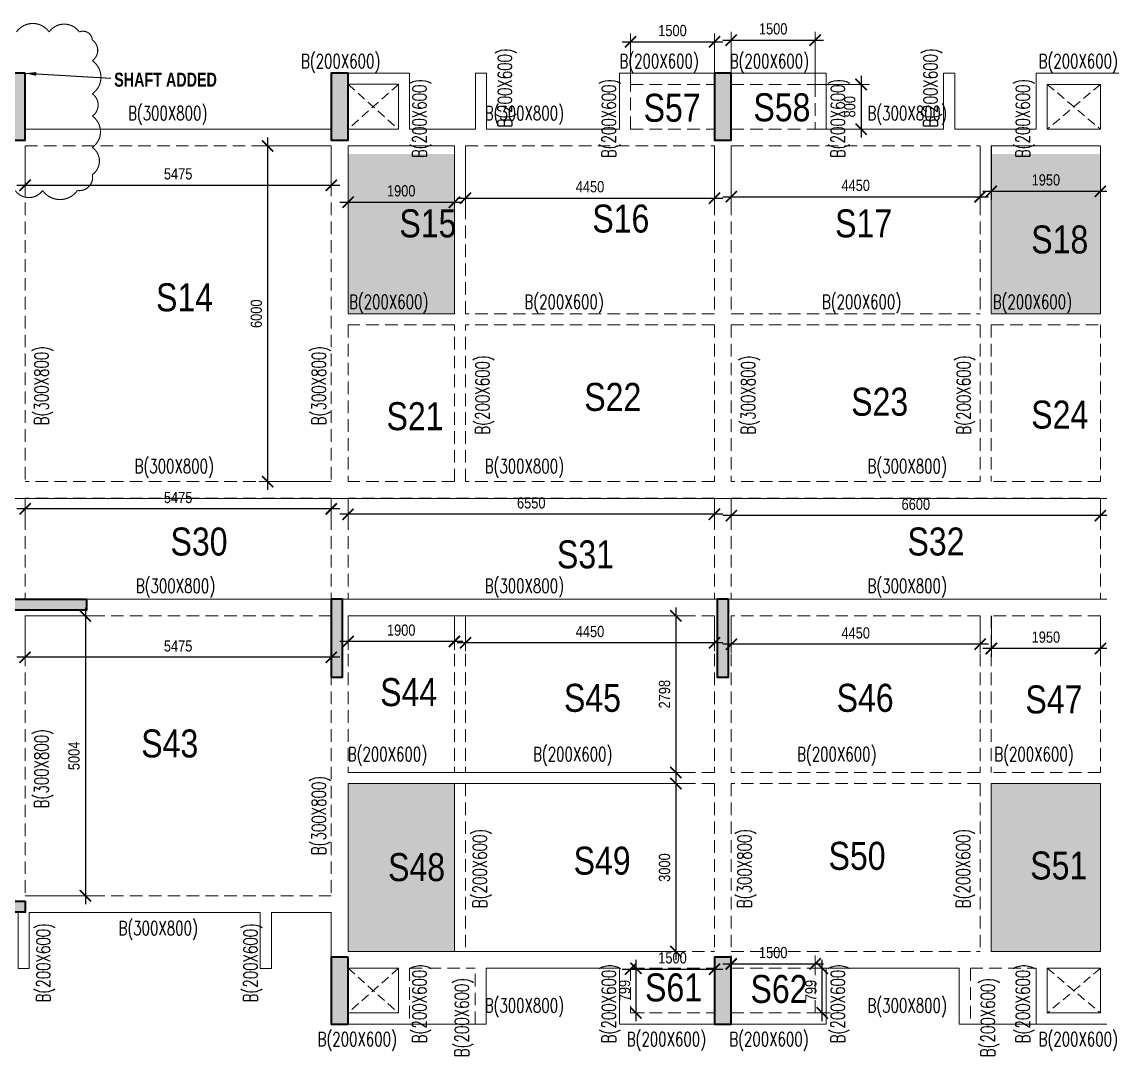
# Model space of a CAD drawing. Header units: millimetres. Extents: x -1 to 56891, y 30 to 23064.
# Drawn here: x 24779 to 44066, y 3894 to 22375 of the extents above; entities that cross this region are included whole.
import ezdxf

# ---------------------------------------------------------------- set-up
doc = ezdxf.new("R2010")
doc.units = ezdxf.units.MM
doc.linetypes.add('DASHED', pattern=[0.75, 0.5, -0.25])
doc.linetypes.add('HIDDEN', pattern=[9.525, 6.35, -3.175])
doc.layers.get('Defpoints').update_dxf_attribs({"color": 1})
for name, color, linetype, lineweight in [('G-ANNO-TEXT', 7, 'Continuous', 18), ('S-BEAM-IDEN', 2, 'Continuous', 9), ('S-COL HATCH', 8, 'Continuous', 35), ('S-COLS', 6, 'Continuous', 35), ('S-SUNKEN HATCH', 9, 'Continuous', 35), ('S_FRAMES', 4, 'Continuous', 9), ('STR-CUTOUT', 1, 'Continuous', 13)]:
    doc.layers.add(name, color=color, linetype=linetype, lineweight=lineweight)
doc.styles.add('Dim.s & Anno.(Misc.)', font='ARIALN.TTF')
doc.styles.add('ROMANS', font='romans.shx', dxfattribs={"width": 0.75})
doc.styles.add('Swis721 LtCn BT_2', font='swisscl.ttf', dxfattribs={"height": 244.992296})
doc.dimstyles.new('A-GFC-100', dxfattribs={"dimscale": 100, "dimtxt": 2, "dimasz": 2, "dimexe": 1.5, "dimexo": 0, "dimgap": 1, "dimtad": 1, "dimdec": 0, "dimdsep": 46, "dimtxsty": 'Dim.s & Anno.(Misc.)', "dimblk": 'ARCHTICK', "dimcen": 0, "dimdle": 1.5, "dimclrd": 256, "dimclre": 8, "dimclrt": 6, "dimazin": 2, "dimtfac": 1, "dimtdec": 0, "dimtix": 1, "dimtmove": 2, "dimatfit": 3, "dimfxl": 1, "dimtolj": 1, "dimlwd": -1, "dimlwe": 9, "dimarcsym": 0})

# ---------------------------------------------------------------- blocks, each defined once
blk = doc.blocks.new('A$C3ea4a2f9')
at = {"layer": 'S-COL HATCH'}
h = blk.add_hatch(color=8, dxfattribs=at)
h.dxf.hatch_style = 1
h.paths.add_polyline_path([(21100, 17000), (20800, 17000), (20800, 15800), (21100, 15800)])
h = blk.add_hatch(color=8, dxfattribs=at)
h.dxf.hatch_style = 1
h.paths.add_polyline_path([(26875, 17000), (26575, 17000), (26575, 15800), (26875, 15800)])
h = blk.add_hatch(color=8, dxfattribs=at)
h.dxf.hatch_style = 1
h.paths.add_polyline_path([(33725, 17000), (33425, 17000), (33425, 15800), (33725, 15800)])
h = blk.add_hatch(color=8, dxfattribs=at)
h.dxf.hatch_style = 1
h.paths.add_polyline_path([(20800, 7600), (20800, 7400), (22200, 7400), (22200, 7600)])
h = blk.add_hatch(color=8, dxfattribs=at)
h.dxf.hatch_style = 1
h.paths.add_polyline_path([(26775, 7600), (26575, 7600), (26575, 6200), (26775, 6200)])
h = blk.add_hatch(color=8, dxfattribs=at)
h.dxf.hatch_style = 1
h.paths.add_polyline_path([(33676, 7600), (33476, 7600), (33476, 6200), (33676, 6200)])
h = blk.add_hatch(color=8, dxfattribs=at)
h.dxf.hatch_style = 1
h.paths.add_polyline_path([(18502, 2200), (18502, 2000), (21101, 2000), (21101, 2200)])
h = blk.add_hatch(color=8, dxfattribs=at)
h.dxf.hatch_style = 1
h.paths.add_polyline_path([(26875, 1200), (26575, 1200), (26575, 0), (26875, 0)])
h = blk.add_hatch(color=8, dxfattribs=at)
h.dxf.hatch_style = 1
h.paths.add_polyline_path([(33726, 1200), (33426, 1200), (33426, 0), (33726, 0)])
at = {"layer": 'S-COLS'}
for points in [[(21100, 17000), (20800, 17000), (20800, 15800), (21100, 15800)], [(26875, 17000), (26575, 17000), (26575, 15800), (26875, 15800)], [(33725, 17000), (33425, 17000), (33425, 15800), (33725, 15800)], [(22200, 7600), (22200, 7400), (20800, 7400), (20800, 7600)], [(26775, 7600), (26575, 7600), (26575, 6200), (26775, 6200)], [(33676, 7600), (33476, 7600), (33476, 6200), (33676, 6200)], [(21101, 2200), (21101, 2000), (18502, 2000), (18502, 2200)], [(26875, 1200), (26575, 1200), (26575, 0), (26875, 0)], [(33726, 1200), (33426, 1200), (33426, 0), (33726, 0)]]:
    blk.add_lwpolyline(points, close=True, dxfattribs=at)
blk = doc.blocks.new('COLUMNS FROM LGF')
blk.add_blockref('A$C3ea4a2f9', (715961, -21291))
blk = doc.blocks.new('_ArchTick')
at = {"color": 0, "linetype": 'ByBlock', "const_width": 0.15}
blk.add_lwpolyline([(-0.5, -0.5), (0.5, 0.5)], dxfattribs=at)
blk = doc.blocks.new('*D90')
at = {"color": 8, "lineweight": 9, "transparency": 16777216}
for p, q in [((24841, 20152), (24841, 19299)), ((30316, 20152), (30316, 19299))]:
    blk.add_line(p, q, dxfattribs=at)
at = {"transparency": 16777216}
blk.add_line((24691, 19449), (30466, 19449), dxfattribs=at)
at = {"layer": 'Defpoints', "color": 0, "transparency": 16777216}
for p in [(24841, 20152), (30316, 20152), (30316, 19449)]:
    blk.add_point(p, dxfattribs=at)
at = {"transparency": 16777216, "xscale": 200, "yscale": 200, "zscale": 200, "rotation": 180}
blk.add_blockref('_ArchTick', (24841, 19449), dxfattribs=at)
at = {"transparency": 16777216, "xscale": 200, "yscale": 200, "zscale": 200}
blk.add_blockref('_ArchTick', (30316, 19449), dxfattribs=at)
at = {"color": 6, "transparency": 16777216, "insert": (27578, 19651), "char_height": 200, "attachment_point": 5, "style": 'Dim.s & Anno.(Misc.)'}
blk.add_mtext('\\A1;5475', dxfattribs=at)
blk = doc.blocks.new('*D91')
at = {"color": 8, "lineweight": 9, "transparency": 16777216}
for p, q in [((24841, 13852), (24841, 13514)), ((30316, 13852), (30316, 13514))]:
    blk.add_line(p, q, dxfattribs=at)
at = {"transparency": 16777216}
blk.add_line((30466, 13664), (24691, 13664), dxfattribs=at)
at = {"layer": 'Defpoints', "color": 0, "transparency": 16777216}
for p in [(24841, 13852), (30316, 13852), (24841, 13664)]:
    blk.add_point(p, dxfattribs=at)
at = {"transparency": 16777216, "xscale": 200, "yscale": 200, "zscale": 200, "rotation": 180}
blk.add_blockref('_ArchTick', (24841, 13664), dxfattribs=at)
at = {"transparency": 16777216, "xscale": 200, "yscale": 200, "zscale": 200}
blk.add_blockref('_ArchTick', (30316, 13664), dxfattribs=at)
at = {"color": 6, "transparency": 16777216, "insert": (27578, 13866), "char_height": 200, "attachment_point": 5, "style": 'Dim.s & Anno.(Misc.)'}
blk.add_mtext('\\A1;5475', dxfattribs=at)
blk = doc.blocks.new('*D92')
at = {"transparency": 16777216}
blk.add_line((29178, 20302), (29178, 14002), dxfattribs=at)
at = {"color": 8, "lineweight": 9, "transparency": 16777216}
for p, q in [((30316, 20152), (29028, 20152)), ((30316, 14152), (29028, 14152))]:
    blk.add_line(p, q, dxfattribs=at)
at = {"layer": 'Defpoints', "color": 0, "transparency": 16777216}
for p in [(30316, 20152), (29178, 14152), (30316, 14152)]:
    blk.add_point(p, dxfattribs=at)
at = {"transparency": 16777216, "xscale": 200, "yscale": 200, "zscale": 200}
for p, rotation in [((29178, 20152), 90), ((29178, 14152), 270)]:
    blk.add_blockref('_ArchTick', p, dxfattribs=dict(at, rotation=rotation))
at = {"color": 6, "transparency": 16777216, "insert": (28976, 17152), "char_height": 200, "attachment_point": 5, "rotation": 90, "style": 'Dim.s & Anno.(Misc.)'}
blk.add_mtext('\\A1;6000', dxfattribs=at)
blk = doc.blocks.new('*D93')
at = {"color": 8, "lineweight": 9, "transparency": 16777216}
for p, q in [((30616, 13852), (30616, 13417)), ((37166, 13852), (37166, 13417))]:
    blk.add_line(p, q, dxfattribs=at)
at = {"transparency": 16777216}
blk.add_line((37316, 13567), (30466, 13567), dxfattribs=at)
at = {"layer": 'Defpoints', "color": 0, "transparency": 16777216}
for p in [(30616, 13852), (37166, 13852), (30616, 13567)]:
    blk.add_point(p, dxfattribs=at)
at = {"transparency": 16777216, "xscale": 200, "yscale": 200, "zscale": 200, "rotation": 180}
blk.add_blockref('_ArchTick', (30616, 13567), dxfattribs=at)
at = {"transparency": 16777216, "xscale": 200, "yscale": 200, "zscale": 200}
blk.add_blockref('_ArchTick', (37166, 13567), dxfattribs=at)
at = {"color": 6, "transparency": 16777216, "insert": (33891, 13769), "char_height": 200, "attachment_point": 5, "style": 'Dim.s & Anno.(Misc.)'}
blk.add_mtext('\\A1;6550', dxfattribs=at)
blk = doc.blocks.new('*D94')
at = {"color": 8, "lineweight": 9, "transparency": 16777216}
for p, q in [((37466, 13852), (37466, 13393)), ((44066, 13852), (44066, 13393))]:
    blk.add_line(p, q, dxfattribs=at)
at = {"transparency": 16777216}
blk.add_line((44216, 13543), (37316, 13543), dxfattribs=at)
at = {"layer": 'Defpoints', "color": 0, "transparency": 16777216}
for p in [(37466, 13852), (44066, 13852), (37466, 13543)]:
    blk.add_point(p, dxfattribs=at)
at = {"transparency": 16777216, "xscale": 200, "yscale": 200, "zscale": 200, "rotation": 180}
blk.add_blockref('_ArchTick', (37466, 13543), dxfattribs=at)
at = {"transparency": 16777216, "xscale": 200, "yscale": 200, "zscale": 200}
blk.add_blockref('_ArchTick', (44066, 13543), dxfattribs=at)
at = {"color": 6, "transparency": 16777216, "insert": (40766, 13745), "char_height": 200, "attachment_point": 5, "style": 'Dim.s & Anno.(Misc.)'}
blk.add_mtext('\\A1;6600', dxfattribs=at)
blk = doc.blocks.new('*D96')
at = {"transparency": 16777216}
blk.add_line((56741, 11900), (56741, 14002), dxfattribs=at)
at = {"color": 8, "lineweight": 9, "transparency": 16777216}
for p, q in [((4041, 13852), (56891, 13852)), ((4041, 12050), (56891, 12050))]:
    blk.add_line(p, q, dxfattribs=at)
at = {"layer": 'Defpoints', "color": 0, "transparency": 16777216}
for p in [(4041, 13852), (56741, 13852), (4041, 12050)]:
    blk.add_point(p, dxfattribs=at)
at = {"transparency": 16777216, "xscale": 200, "yscale": 200, "zscale": 200}
for p, rotation in [((56741, 13852), 90), ((56741, 12050), 270)]:
    blk.add_blockref('_ArchTick', p, dxfattribs=dict(at, rotation=rotation))
at = {"color": 6, "transparency": 16777216, "insert": (56539, 12951), "char_height": 200, "attachment_point": 5, "rotation": 90, "style": 'Dim.s & Anno.(Misc.)'}
blk.add_mtext('\\A1;1802', dxfattribs=at)
blk = doc.blocks.new('*D99')
at = {"color": 8, "lineweight": 9, "transparency": 16777216}
for p, q in [((30616, 20152), (30616, 18996)), ((32516, 20152), (32516, 18996))]:
    blk.add_line(p, q, dxfattribs=at)
at = {"transparency": 16777216}
blk.add_line((30466, 19146), (32666, 19146), dxfattribs=at)
at = {"layer": 'Defpoints', "color": 0, "transparency": 16777216}
for p in [(30616, 20152), (32516, 20152), (32516, 19146)]:
    blk.add_point(p, dxfattribs=at)
at = {"transparency": 16777216, "xscale": 200, "yscale": 200, "zscale": 200, "rotation": 180}
blk.add_blockref('_ArchTick', (30616, 19146), dxfattribs=at)
at = {"transparency": 16777216, "xscale": 200, "yscale": 200, "zscale": 200}
blk.add_blockref('_ArchTick', (32516, 19146), dxfattribs=at)
at = {"color": 6, "transparency": 16777216, "insert": (31566, 19348), "char_height": 200, "attachment_point": 5, "style": 'Dim.s & Anno.(Misc.)'}
blk.add_mtext('\\A1;1900', dxfattribs=at)
blk = doc.blocks.new('*D100')
at = {"color": 8, "lineweight": 9, "transparency": 16777216}
for p, q in [((32716, 20152), (32716, 19069)), ((37166, 20152), (37166, 19069))]:
    blk.add_line(p, q, dxfattribs=at)
at = {"transparency": 16777216}
blk.add_line((32566, 19219), (37316, 19219), dxfattribs=at)
at = {"layer": 'Defpoints', "color": 0, "transparency": 16777216}
for p in [(32716, 20152), (37166, 20152), (37166, 19219)]:
    blk.add_point(p, dxfattribs=at)
at = {"transparency": 16777216, "xscale": 200, "yscale": 200, "zscale": 200, "rotation": 180}
blk.add_blockref('_ArchTick', (32716, 19219), dxfattribs=at)
at = {"transparency": 16777216, "xscale": 200, "yscale": 200, "zscale": 200}
blk.add_blockref('_ArchTick', (37166, 19219), dxfattribs=at)
at = {"color": 6, "transparency": 16777216, "insert": (34941, 19421), "char_height": 200, "attachment_point": 5, "style": 'Dim.s & Anno.(Misc.)'}
blk.add_mtext('\\A1;4450', dxfattribs=at)
blk = doc.blocks.new('*D101')
at = {"color": 8, "lineweight": 9, "transparency": 16777216}
for p, q in [((37466, 20152), (37466, 19094)), ((41916, 20152), (41916, 19094))]:
    blk.add_line(p, q, dxfattribs=at)
at = {"transparency": 16777216}
blk.add_line((37316, 19244), (42066, 19244), dxfattribs=at)
at = {"layer": 'Defpoints', "color": 0, "transparency": 16777216}
for p in [(37466, 20152), (41916, 20152), (41916, 19244)]:
    blk.add_point(p, dxfattribs=at)
at = {"transparency": 16777216, "xscale": 200, "yscale": 200, "zscale": 200, "rotation": 180}
blk.add_blockref('_ArchTick', (37466, 19244), dxfattribs=at)
at = {"transparency": 16777216, "xscale": 200, "yscale": 200, "zscale": 200}
blk.add_blockref('_ArchTick', (41916, 19244), dxfattribs=at)
at = {"color": 6, "transparency": 16777216, "insert": (39691, 19446), "char_height": 200, "attachment_point": 5, "style": 'Dim.s & Anno.(Misc.)'}
blk.add_mtext('\\A1;4450', dxfattribs=at)
blk = doc.blocks.new('*D102')
at = {"color": 8, "lineweight": 9, "transparency": 16777216}
for p, q in [((42116, 20152), (42116, 19191)), ((44066, 20152), (44066, 19191))]:
    blk.add_line(p, q, dxfattribs=at)
at = {"transparency": 16777216}
blk.add_line((41966, 19341), (44216, 19341), dxfattribs=at)
at = {"layer": 'Defpoints', "color": 0, "transparency": 16777216}
for p in [(42116, 20152), (44066, 20152), (44066, 19341)]:
    blk.add_point(p, dxfattribs=at)
at = {"transparency": 16777216, "xscale": 200, "yscale": 200, "zscale": 200, "rotation": 180}
blk.add_blockref('_ArchTick', (42116, 19341), dxfattribs=at)
at = {"transparency": 16777216, "xscale": 200, "yscale": 200, "zscale": 200}
blk.add_blockref('_ArchTick', (44066, 19341), dxfattribs=at)
at = {"color": 6, "transparency": 16777216, "insert": (43091, 19543), "char_height": 200, "attachment_point": 5, "style": 'Dim.s & Anno.(Misc.)'}
blk.add_mtext('\\A1;1950', dxfattribs=at)
blk = doc.blocks.new('*D119')
at = {"color": 8, "lineweight": 9, "transparency": 16777216}
for p, q in [((24841, 11750), (24841, 10861)), ((30316, 11750), (30316, 10861))]:
    blk.add_line(p, q, dxfattribs=at)
at = {"transparency": 16777216}
blk.add_line((30466, 11011), (24691, 11011), dxfattribs=at)
at = {"layer": 'Defpoints', "color": 0, "transparency": 16777216}
for p in [(24841, 11750), (30316, 11750), (24841, 11011)]:
    blk.add_point(p, dxfattribs=at)
at = {"transparency": 16777216, "xscale": 200, "yscale": 200, "zscale": 200, "rotation": 180}
blk.add_blockref('_ArchTick', (24841, 11011), dxfattribs=at)
at = {"transparency": 16777216, "xscale": 200, "yscale": 200, "zscale": 200}
blk.add_blockref('_ArchTick', (30316, 11011), dxfattribs=at)
at = {"color": 6, "transparency": 16777216, "insert": (27578, 11212), "char_height": 200, "attachment_point": 5, "style": 'Dim.s & Anno.(Misc.)'}
blk.add_mtext('\\A1;5475', dxfattribs=at)
blk = doc.blocks.new('*D120')
at = {"transparency": 16777216}
blk.add_line((25919, 11900), (25919, 6597), dxfattribs=at)
at = {"color": 8, "lineweight": 9, "transparency": 16777216}
for p, q in [((24841, 11750), (26069, 11750)), ((24841, 6747), (26069, 6747))]:
    blk.add_line(p, q, dxfattribs=at)
at = {"layer": 'Defpoints', "color": 0, "transparency": 16777216}
for p in [(24841, 11750), (24841, 6747), (25919, 6747)]:
    blk.add_point(p, dxfattribs=at)
at = {"transparency": 16777216, "xscale": 200, "yscale": 200, "zscale": 200}
for p, rotation in [((25919, 11750), 90), ((25919, 6747), 270)]:
    blk.add_blockref('_ArchTick', p, dxfattribs=dict(at, rotation=rotation))
at = {"color": 6, "transparency": 16777216, "insert": (25717, 9248), "char_height": 200, "attachment_point": 5, "rotation": 90, "style": 'Dim.s & Anno.(Misc.)'}
blk.add_mtext('\\A1;5004', dxfattribs=at)
blk = doc.blocks.new('*D121')
at = {"color": 8, "lineweight": 9, "transparency": 16777216}
for p, q in [((30616, 11750), (30616, 11143)), ((32516, 11750), (32516, 11143))]:
    blk.add_line(p, q, dxfattribs=at)
at = {"transparency": 16777216}
blk.add_line((32666, 11293), (30466, 11293), dxfattribs=at)
at = {"layer": 'Defpoints', "color": 0, "transparency": 16777216}
for p in [(30616, 11750), (32516, 11750), (30616, 11293)]:
    blk.add_point(p, dxfattribs=at)
at = {"transparency": 16777216, "xscale": 200, "yscale": 200, "zscale": 200, "rotation": 180}
blk.add_blockref('_ArchTick', (30616, 11293), dxfattribs=at)
at = {"transparency": 16777216, "xscale": 200, "yscale": 200, "zscale": 200}
blk.add_blockref('_ArchTick', (32516, 11293), dxfattribs=at)
at = {"color": 6, "transparency": 16777216, "insert": (31566, 11495), "char_height": 200, "attachment_point": 5, "style": 'Dim.s & Anno.(Misc.)'}
blk.add_mtext('\\A1;1900', dxfattribs=at)
blk = doc.blocks.new('*D122')
at = {"color": 8, "lineweight": 9, "transparency": 16777216}
for p, q in [((32716, 11750), (32716, 11118)), ((37166, 11750), (37166, 11118))]:
    blk.add_line(p, q, dxfattribs=at)
at = {"transparency": 16777216}
blk.add_line((37316, 11268), (32566, 11268), dxfattribs=at)
at = {"layer": 'Defpoints', "color": 0, "transparency": 16777216}
for p in [(32716, 11750), (37166, 11750), (32716, 11268)]:
    blk.add_point(p, dxfattribs=at)
at = {"transparency": 16777216, "xscale": 200, "yscale": 200, "zscale": 200, "rotation": 180}
blk.add_blockref('_ArchTick', (32716, 11268), dxfattribs=at)
at = {"transparency": 16777216, "xscale": 200, "yscale": 200, "zscale": 200}
blk.add_blockref('_ArchTick', (37166, 11268), dxfattribs=at)
at = {"color": 6, "transparency": 16777216, "insert": (34941, 11470), "char_height": 200, "attachment_point": 5, "style": 'Dim.s & Anno.(Misc.)'}
blk.add_mtext('\\A1;4450', dxfattribs=at)
blk = doc.blocks.new('*D123')
at = {"color": 8, "lineweight": 9, "transparency": 16777216}
for p, q in [((37466, 11750), (37466, 11093)), ((41916, 11750), (41916, 11093))]:
    blk.add_line(p, q, dxfattribs=at)
at = {"transparency": 16777216}
blk.add_line((42066, 11243), (37316, 11243), dxfattribs=at)
at = {"layer": 'Defpoints', "color": 0, "transparency": 16777216}
for p in [(37466, 11750), (41916, 11750), (37466, 11243)]:
    blk.add_point(p, dxfattribs=at)
at = {"transparency": 16777216, "xscale": 200, "yscale": 200, "zscale": 200, "rotation": 180}
blk.add_blockref('_ArchTick', (37466, 11243), dxfattribs=at)
at = {"transparency": 16777216, "xscale": 200, "yscale": 200, "zscale": 200}
blk.add_blockref('_ArchTick', (41916, 11243), dxfattribs=at)
at = {"color": 6, "transparency": 16777216, "insert": (39691, 11445), "char_height": 200, "attachment_point": 5, "style": 'Dim.s & Anno.(Misc.)'}
blk.add_mtext('\\A1;4450', dxfattribs=at)
blk = doc.blocks.new('*D124')
at = {"color": 8, "lineweight": 9, "transparency": 16777216}
for p, q in [((42116, 11750), (42116, 11018)), ((44066, 11750), (44066, 11018))]:
    blk.add_line(p, q, dxfattribs=at)
at = {"transparency": 16777216}
blk.add_line((44216, 11168), (41966, 11168), dxfattribs=at)
at = {"layer": 'Defpoints', "color": 0, "transparency": 16777216}
for p in [(42116, 11750), (44066, 11750), (42116, 11168)]:
    blk.add_point(p, dxfattribs=at)
at = {"transparency": 16777216, "xscale": 200, "yscale": 200, "zscale": 200, "rotation": 180}
blk.add_blockref('_ArchTick', (42116, 11168), dxfattribs=at)
at = {"transparency": 16777216, "xscale": 200, "yscale": 200, "zscale": 200}
blk.add_blockref('_ArchTick', (44066, 11168), dxfattribs=at)
at = {"color": 6, "transparency": 16777216, "insert": (43091, 11370), "char_height": 200, "attachment_point": 5, "style": 'Dim.s & Anno.(Misc.)'}
blk.add_mtext('\\A1;1950', dxfattribs=at)
blk = doc.blocks.new('*D125')
at = {"transparency": 16777216}
blk.add_line((36476, 11900), (36476, 8802), dxfattribs=at)
at = {"color": 8, "lineweight": 9, "transparency": 16777216}
for p, q in [((30616, 11750), (36626, 11750)), ((30616, 8952), (36626, 8952))]:
    blk.add_line(p, q, dxfattribs=at)
at = {"layer": 'Defpoints', "color": 0, "transparency": 16777216}
for p in [(30616, 11750), (30616, 8952), (36476, 8952)]:
    blk.add_point(p, dxfattribs=at)
at = {"transparency": 16777216, "xscale": 200, "yscale": 200, "zscale": 200}
for p, rotation in [((36476, 11750), 90), ((36476, 8952), 270)]:
    blk.add_blockref('_ArchTick', p, dxfattribs=dict(at, rotation=rotation))
at = {"color": 6, "transparency": 16777216, "insert": (36274, 10351), "char_height": 200, "attachment_point": 5, "rotation": 90, "style": 'Dim.s & Anno.(Misc.)'}
blk.add_mtext('\\A1;2798', dxfattribs=at)
blk = doc.blocks.new('*D126')
at = {"transparency": 16777216}
blk.add_line((36476, 8902), (36476, 5602), dxfattribs=at)
at = {"color": 8, "lineweight": 9, "transparency": 16777216}
for p, q in [((30616, 8752), (36626, 8752)), ((30616, 5752), (36626, 5752))]:
    blk.add_line(p, q, dxfattribs=at)
at = {"layer": 'Defpoints', "color": 0, "transparency": 16777216}
for p in [(30616, 8752), (30616, 5752), (36476, 5752)]:
    blk.add_point(p, dxfattribs=at)
at = {"transparency": 16777216, "xscale": 200, "yscale": 200, "zscale": 200}
for p, rotation in [((36476, 8752), 90), ((36476, 5752), 270)]:
    blk.add_blockref('_ArchTick', p, dxfattribs=dict(at, rotation=rotation))
at = {"color": 6, "transparency": 16777216, "insert": (36274, 7252), "char_height": 200, "attachment_point": 5, "rotation": 90, "style": 'Dim.s & Anno.(Misc.)'}
blk.add_mtext('\\A1;3000', dxfattribs=at)
blk = doc.blocks.new('*D131')
at = {"transparency": 16777216}
blk.add_line((35516, 5435), (37316, 5435), dxfattribs=at)
at = {"color": 8, "lineweight": 9, "transparency": 16777216}
for p, q in [((35666, 5452), (35666, 5285)), ((37166, 5452), (37166, 5285))]:
    blk.add_line(p, q, dxfattribs=at)
at = {"layer": 'Defpoints', "color": 0, "transparency": 16777216}
for p in [(35666, 5452), (37166, 5452), (37166, 5435)]:
    blk.add_point(p, dxfattribs=at)
at = {"transparency": 16777216, "xscale": 200, "yscale": 200, "zscale": 200, "rotation": 180}
blk.add_blockref('_ArchTick', (35666, 5435), dxfattribs=at)
at = {"transparency": 16777216, "xscale": 200, "yscale": 200, "zscale": 200}
blk.add_blockref('_ArchTick', (37166, 5435), dxfattribs=at)
at = {"color": 6, "transparency": 16777216, "insert": (36416, 5637), "char_height": 200, "attachment_point": 5, "style": 'Dim.s & Anno.(Misc.)'}
blk.add_mtext('\\A1;1500', dxfattribs=at)
blk = doc.blocks.new('*D132')
at = {"transparency": 16777216}
blk.add_line((35763, 5602), (35763, 4503), dxfattribs=at)
at = {"color": 8, "lineweight": 9, "transparency": 16777216}
for p, q in [((35666, 5452), (35913, 5452)), ((35666, 4653), (35913, 4653))]:
    blk.add_line(p, q, dxfattribs=at)
at = {"layer": 'Defpoints', "color": 0, "transparency": 16777216}
for p in [(35666, 5452), (35666, 4653), (35763, 4653)]:
    blk.add_point(p, dxfattribs=at)
at = {"transparency": 16777216, "xscale": 200, "yscale": 200, "zscale": 200}
for p, rotation in [((35763, 5452), 90), ((35763, 4653), 270)]:
    blk.add_blockref('_ArchTick', p, dxfattribs=dict(at, rotation=rotation))
at = {"color": 6, "transparency": 16777216, "insert": (35561, 5053), "char_height": 200, "attachment_point": 5, "rotation": 90, "style": 'Dim.s & Anno.(Misc.)'}
blk.add_mtext('\\A1;799', dxfattribs=at)
blk = doc.blocks.new('*D133')
at = {"color": 8, "lineweight": 9, "transparency": 16777216}
for p, q in [((37466, 5452), (37466, 5679)), ((38966, 5452), (38966, 5679))]:
    blk.add_line(p, q, dxfattribs=at)
at = {"transparency": 16777216}
blk.add_line((37316, 5529), (39116, 5529), dxfattribs=at)
at = {"layer": 'Defpoints', "color": 0, "transparency": 16777216}
for p in [(37466, 5452), (38966, 5529), (38966, 5452)]:
    blk.add_point(p, dxfattribs=at)
at = {"transparency": 16777216, "xscale": 200, "yscale": 200, "zscale": 200, "rotation": 180}
blk.add_blockref('_ArchTick', (37466, 5529), dxfattribs=at)
at = {"transparency": 16777216, "xscale": 200, "yscale": 200, "zscale": 200}
blk.add_blockref('_ArchTick', (38966, 5529), dxfattribs=at)
at = {"color": 6, "transparency": 16777216, "insert": (38216, 5731), "char_height": 200, "attachment_point": 5, "style": 'Dim.s & Anno.(Misc.)'}
blk.add_mtext('\\A1;1500', dxfattribs=at)
blk = doc.blocks.new('*D134')
at = {"transparency": 16777216}
blk.add_line((39093, 4503), (39093, 5602), dxfattribs=at)
at = {"color": 8, "lineweight": 9, "transparency": 16777216}
for p, q in [((38966, 5452), (39243, 5452)), ((38966, 4653), (39243, 4653))]:
    blk.add_line(p, q, dxfattribs=at)
at = {"layer": 'Defpoints', "color": 0, "transparency": 16777216}
for p in [(38966, 5452), (39093, 5452), (38966, 4653)]:
    blk.add_point(p, dxfattribs=at)
at = {"transparency": 16777216, "xscale": 200, "yscale": 200, "zscale": 200}
for p, rotation in [((39093, 5452), 90), ((39093, 4653), 270)]:
    blk.add_blockref('_ArchTick', p, dxfattribs=dict(at, rotation=rotation))
at = {"color": 6, "transparency": 16777216, "insert": (38891, 5053), "char_height": 200, "attachment_point": 5, "rotation": 90, "style": 'Dim.s & Anno.(Misc.)'}
blk.add_mtext('\\A1;799', dxfattribs=at)
blk = doc.blocks.new('*D137')
at = {"color": 8, "lineweight": 9, "transparency": 16777216}
for p, q in [((37466, 21252), (37466, 22191)), ((38966, 21252), (38966, 22191))]:
    blk.add_line(p, q, dxfattribs=at)
at = {"transparency": 16777216}
blk.add_line((37316, 22041), (39116, 22041), dxfattribs=at)
at = {"layer": 'Defpoints', "color": 0, "transparency": 16777216}
for p in [(38966, 22041), (37466, 21252), (38966, 21252)]:
    blk.add_point(p, dxfattribs=at)
at = {"transparency": 16777216, "xscale": 200, "yscale": 200, "zscale": 200, "rotation": 180}
blk.add_blockref('_ArchTick', (37466, 22041), dxfattribs=at)
at = {"transparency": 16777216, "xscale": 200, "yscale": 200, "zscale": 200}
blk.add_blockref('_ArchTick', (38966, 22041), dxfattribs=at)
at = {"color": 6, "transparency": 16777216, "insert": (38216, 22243), "char_height": 200, "attachment_point": 5, "style": 'Dim.s & Anno.(Misc.)'}
blk.add_mtext('\\A1;1500', dxfattribs=at)
blk = doc.blocks.new('*D138')
at = {"color": 8, "lineweight": 9, "transparency": 16777216}
for p, q in [((38966, 21252), (39938, 21252)), ((38966, 20452), (39938, 20452))]:
    blk.add_line(p, q, dxfattribs=at)
at = {"transparency": 16777216}
blk.add_line((39788, 21402), (39788, 20302), dxfattribs=at)
at = {"layer": 'Defpoints', "color": 0, "transparency": 16777216}
for p in [(38966, 21252), (38966, 20452), (39788, 20452)]:
    blk.add_point(p, dxfattribs=at)
at = {"transparency": 16777216, "xscale": 200, "yscale": 200, "zscale": 200}
for p, rotation in [((39788, 21252), 90), ((39788, 20452), 270)]:
    blk.add_blockref('_ArchTick', p, dxfattribs=dict(at, rotation=rotation))
at = {"color": 6, "transparency": 16777216, "insert": (39586, 20852), "char_height": 200, "attachment_point": 5, "rotation": 90, "style": 'Dim.s & Anno.(Misc.)'}
blk.add_mtext('\\A1;800', dxfattribs=at)
blk = doc.blocks.new('*D139')
at = {"transparency": 16777216}
blk.add_line((35516, 22011), (37316, 22011), dxfattribs=at)
at = {"color": 8, "lineweight": 9, "transparency": 16777216}
for p, q in [((35666, 21252), (35666, 22161)), ((37166, 21252), (37166, 22161))]:
    blk.add_line(p, q, dxfattribs=at)
at = {"layer": 'Defpoints', "color": 0, "transparency": 16777216}
for p in [(37166, 22011), (35666, 21252), (37166, 21252)]:
    blk.add_point(p, dxfattribs=at)
at = {"transparency": 16777216, "xscale": 200, "yscale": 200, "zscale": 200, "rotation": 180}
blk.add_blockref('_ArchTick', (35666, 22011), dxfattribs=at)
at = {"transparency": 16777216, "xscale": 200, "yscale": 200, "zscale": 200}
blk.add_blockref('_ArchTick', (37166, 22011), dxfattribs=at)
at = {"color": 6, "transparency": 16777216, "insert": (36416, 22213), "char_height": 200, "attachment_point": 5, "style": 'Dim.s & Anno.(Misc.)'}
blk.add_mtext('\\A1;1500', dxfattribs=at)

msp = doc.modelspace()

# ---------------------------------------------------------------- hatches: boundary and pattern name
at = {"layer": 'S-SUNKEN HATCH'}
h = msp.add_hatch(dxfattribs=at)
h.set_pattern_fill('CROSS', color=256, scale=25)
h.set_pattern_definition([(0, (-613260.42, -78233.18), (158.75, 158.75), [79.375, -238.125]), (90, (-613220.73, -78272.86), (-158.75, 158.75), [79.375, -238.125])])
h.paths.add_polyline_path([(8642, 17154.4), (10592, 17154.4), (10592, 20004.4), (8642, 20004.4)])
h.paths.add_polyline_path([(10892, 17154.4), (12842.1, 17154.4), (12842.1, 20004.4), (10892, 20004.4), (10892, 19904.5)])
h.paths.add_polyline_path([(12842.1, 8754.4), (10892, 8754.4), (10892, 5804.4), (10892, 5804.4), (10892, 5904.5), (12842.1, 5904.5)])
h.paths.add_polyline_path([(19842, 20004.4), (17842, 20004.4), (17842, 17154.4), (19842, 17154.4)])
h.paths.add_polyline_path([(30616.9, 17154.4), (32517.1, 17154.4), (32517, 20004.4), (30616.9, 20004.4), (30617, 19904.6)])
h.paths.add_polyline_path([(32517, 8754.4), (30616.9, 8754.4), (30616.9, 5804.4), (30617, 5804.4), (30617, 5754.5), (32517, 5754.5)])
h.paths.add_polyline_path([(42117, 5754.5), (44067, 5754.5), (44067, 8754.4), (42117, 8754.4)])
h.paths.add_polyline_path([(44067, 20004.4), (42117, 20004.4), (42117, 17154.4), (44067, 17154.4)])
h.paths.add_polyline_path([(44367, 17154.4), (46317.1, 17154.4), (46317.1, 20004.4), (44367, 20004.4), (44367, 19904.5)])

# ---------------------------------------------------------------- linework, layer by layer
at = {"const_width": 20}
msp.add_lwpolyline([(24666, 19355, 0.5205671), (25154.7, 19355, 0.5205671), (25776.9, 19355, 0.5205671), (26043.8, 19638.5, 0.5205671), (26043.8, 20124.7, 0.5205671), (26043.8, 20684.6, 0.5205671), (26043.8, 21084.1, 0.5205671), (26043.8, 21676, 0.5205671), (26043.8, 22044.8, 0.5205671), (25811.4, 22188.8, 0.5205671), (25271.2, 22188.8, 0.5205671), (24687.6, 22188.8, 0.5205671)], format="xyb", dxfattribs=at)
at = {"layer": 'S_FRAMES'}
for p, q in [((24840.8, 21452.4), (24840.8, 21452.4)), ((30315.8, 21453.5), (30315.8, 21453.4)), ((37465.9, 21452.4), (37465.9, 21452.4)), ((30615.8, 21253.4), (30615.8, 20452.2)), ((44065.8, 21252.4), (44065.8, 20452.2)), ((24840.8, 20452.2), (30315.8, 20452.2)), ((30615.8, 20452.2), (31515.8, 20452.2)), ((31715.8, 20452.2), (32891.9, 20452.3)), ((33091.9, 20452.3), (35465.9, 20452.4)), ((39165.9, 20452.2), (41261.9, 20452.2)), ((41461.9, 20452.2), (42915.8, 20452.2)), ((43115.8, 20452.2), (44065.8, 20452.2)), ((30615.8, 20152.2), (30615.8, 17152.2)), ((30615.8, 20152.2), (32515.9, 20152.2)), ((32515.9, 17152.2), (32515.9, 20152.2)), ((42115.8, 20152.2), (44065.8, 20152.2)), ((42115.8, 20152.2), (42115.8, 17152.2)), ((44065.8, 20152.2), (44065.8, 17152.2)), ((32515.9, 17152.2), (30615.8, 17152.2)), ((42115.8, 17152.2), (44065.8, 17152.2)), ((30615.8, 8752.2), (30615.8, 5752.3)), ((32515.8, 8752.2), (30615.8, 8752.2)), ((32515.8, 8752.2), (32515.8, 5752.3)), ((42115.8, 8752.2), (42115.8, 5752.3)), ((44065.8, 8752.2), (42115.8, 8752.2)), ((44065.8, 8752.2), (44065.8, 5752.3)), ((30315.8, 6446.5), (29246.8, 6446.5)), ((30315.8, 4452.4), (30315.8, 6446.5)), ((30615.8, 5752.3), (32515.8, 5752.3)), ((42115.8, 5752.3), (44065.8, 5752.3)), ((30615.8, 5452.3), (31515.8, 5452.3)), ((30615.8, 4652.4), (30615.8, 5452.3)), ((33085.8, 5452.3), (35465.9, 5452.3)), ((33085.8, 5452.3), (33085.8, 4452.4)), ((39165.9, 5451.8), (41541.9, 5452.1)), ((41541.9, 4453.4), (41541.9, 5452.3)), ((42915.8, 5452.3), (42915.8, 4453.4)), ((43115.8, 5452.3), (44065.8, 5452.3)), ((44065.8, 4653.4), (44065.8, 5452.3)), ((30315.8, 4452.3), (30315.8, 4452.4)), ((33085.8, 4452.4), (30315.8, 4452.4)), ((37465.9, 4453.4), (37465.9, 4453.4)), ((41541.9, 4453.4), (45577.9, 4453.4))]:
    msp.add_line(p, q, dxfattribs=at)
at = {"layer": 'S_FRAMES', "linetype": 'DASHED', "ltscale": 450}
for p, q in [((37165.9, 21252.4), (37165.9, 20452.2)), ((37465.9, 21252.4), (37465.9, 20452.2)), ((35665.9, 20452.2), (37165.9, 20452.2)), ((37465.9, 20452.2), (38965.9, 20452.2)), ((24840.8, 20152.2), (24840.8, 14152.2)), ((24840.8, 20152.2), (30315.8, 20152.2)), ((30315.8, 20152.2), (30315.8, 14152.2)), ((32715.9, 20152.2), (37165.8, 20152.2)), ((32715.9, 17152.2), (32715.9, 20152.2)), ((37165.8, 20152.2), (37165.8, 17152.2)), ((37465.8, 20152.2), (37465.8, 17152.2)), ((37465.8, 20152.2), (41915.8, 20152.2)), ((41915.8, 20152.2), (41915.8, 17152.2)), ((37165.8, 17152.2), (32715.9, 17152.2)), ((37465.8, 17152.2), (41915.8, 17152.2)), ((30615.8, 16952.2), (30615.8, 14152.2)), ((32515.9, 16952.2), (30615.8, 16952.2)), ((32515.9, 14152.2), (32515.9, 16953.3)), ((32715.9, 14152.2), (32715.9, 16953.3)), ((37165.8, 16952.2), (32715.9, 16952.2)), ((37165.8, 16952.2), (37165.8, 14152.2)), ((37465.8, 16952.2), (37465.8, 14152.2)), ((37465.8, 16952.2), (41915.8, 16952.2)), ((41915.8, 16952.2), (41915.8, 14152.2)), ((42115.8, 16952.2), (44065.8, 16952.2)), ((42115.8, 16952.2), (42115.8, 14152.2)), ((44065.8, 16952.2), (44065.8, 14152.2)), ((30315.8, 14152.2), (24840.8, 14152.2)), ((32515.9, 14152.2), (30615.8, 14152.2)), ((37165.8, 14152.2), (32715.9, 14152.2)), ((41915.8, 14152.2), (37465.8, 14152.2)), ((44065.8, 14152.2), (42115.8, 14152.2)), ((24840.8, 13852.2), (24840.8, 12050.1)), ((30315.8, 13852.2), (24840.8, 13852.2)), ((30315.8, 13852.2), (30315.8, 12050.1)), ((30615.8, 13852.2), (30615.8, 12050.1)), ((37165.8, 13852.2), (30615.8, 13852.2)), ((37165.8, 13852.2), (37165.8, 12050.1)), ((37465.8, 13852.2), (37465.8, 12050.1)), ((44065.8, 13852.2), (37465.8, 13852.2)), ((44065.8, 13852.2), (44065.8, 12050.1)), ((30315.8, 12050.1), (24840.8, 12050.1)), ((37165.8, 12050.1), (30615.8, 12050.1)), ((44065.8, 12050.1), (37465.8, 12050.1)), ((24840.8, 11750.1), (24840.8, 6746.5)), ((30315.8, 11750.1), (24840.8, 11750.1)), ((30315.8, 11750.1), (30315.8, 6746.5)), ((30615.8, 11750.1), (30615.8, 8952.2)), ((32515.8, 11750.1), (30615.8, 11750.1)), ((32515.8, 11750.1), (32515.8, 8952.2)), ((37165.8, 11750.1), (32715.8, 11750.1)), ((32715.8, 11750.1), (32715.8, 8952.2)), ((37165.8, 11750.1), (37165.8, 8952.2)), ((37465.8, 11750.1), (37465.8, 8952.2)), ((41915.8, 11750.1), (37465.8, 11750.1)), ((41915.8, 11750.1), (41915.8, 8952.2)), ((44065.8, 11750.1), (42115.8, 11750.1)), ((42115.8, 11750.1), (42115.8, 8952.2)), ((44065.8, 11750.1), (44065.8, 8952.2)), ((32515.8, 8952.2), (30615.8, 8952.2)), ((37165.8, 8952.2), (32715.8, 8952.2)), ((41915.8, 8952.2), (37465.8, 8952.2)), ((44065.8, 8952.2), (42115.8, 8952.2)), ((37165.8, 8752.2), (32715.8, 8752.2)), ((32715.8, 8752.2), (32715.8, 5752.3)), ((37165.8, 8752.2), (37165.8, 5752.3)), ((37465.8, 8752.2), (37465.8, 5752.3)), ((41915.8, 8752.2), (37465.8, 8752.2)), ((41915.8, 8752.2), (41915.8, 5752.3)), ((30315.8, 6746.5), (24840.8, 6746.5)), ((32715.8, 5752.3), (37165.8, 5752.3)), ((37465.8, 5752.3), (41915.8, 5752.3)), ((31715.8, 5452.3), (32885.8, 5452.3)), ((31715.8, 5452.3), (31715.8, 4452.4)), ((32885.8, 4452), (32885.8, 5452.3)), ((35665.9, 5452.3), (37165.9, 5452.3)), ((37165.9, 4653.4), (37165.9, 5452.3)), ((37465.9, 5452.3), (38965.9, 5452.3)), ((37465.9, 4653.4), (37465.9, 5452.3)), ((41741.9, 5452.2), (42915.8, 5452.3)), ((41741.9, 5452.3), (41741.9, 4452))]:
    msp.add_line(p, q, dxfattribs=at)
at = {"layer": 'S_FRAMES'}
for points in [[(22840.8, 20452.2), (22840.8, 21452.4), (24840.8, 21452.4), (24840.8, 20452.2)], [(31715.8, 20452.2), (31715.8, 21453.4), (30315.8, 21453.4), (30315.8, 20452.2)], [(35465.9, 20452.2), (35465.9, 21452.4), (39165.9, 21452.4), (39165.9, 20452.2)], [(42915.8, 20452.2), (42915.8, 21452.4), (45515.8, 21452.4), (45515.8, 20452.2)], [(31515.8, 20452.2), (31515.8, 21253.4), (30615.8, 21253.4)], [(43115.8, 20452.2), (43115.8, 21252.4), (44065.8, 21252.4)], [(24916.8, 6446.5), (24916.8, 5446.3), (24716.8, 5446.3), (24716.8, 6446.5)], [(29046.8, 6446.5), (24916.8, 6446.5)], [(29246.8, 6446.5), (29246.8, 5446.3), (29046.8, 5446.3), (29046.8, 6446.5)], [(31515.8, 5452.3), (31515.8, 4652.4), (30615.8, 4652.4)], [(35465.9, 5451.8), (35465.9, 4452.9), (39165.9, 4452.9), (39165.9, 5451.8)], [(43115.8, 5452.3), (43115.8, 4653.4), (44065.8, 4653.4)]]:
    msp.add_lwpolyline(points, dxfattribs=at)
at = {"layer": 'S_FRAMES', "linetype": 'Continuous', "ltscale": 450}
for points in [[(32891.9, 20452.2), (32891.9, 21454.3), (33091.9, 21454.3), (33091.9, 20452.2)], [(41261.9, 20452.2), (41261.9, 21454.2), (41461.9, 21454.2), (41461.9, 20452.2)]]:
    msp.add_lwpolyline(points, dxfattribs=at)
at = {"layer": 'S_FRAMES', "linetype": 'DASHED', "ltscale": 450}
for points in [[(35665.9, 20452.2), (35665.9, 21252.4), (37165.9, 21252.4)], [(37465.9, 21252.4), (38965.9, 21252.4), (38965.9, 20452.2)], [(35665.9, 5452.3), (35665.9, 4653.4), (37165.9, 4653.4)], [(37465.9, 4653.4), (38965.9, 4653.4), (38965.9, 5452.3)]]:
    msp.add_lwpolyline(points, dxfattribs=at)
at = {"layer": 'STR-CUTOUT', "color": 1, "linetype": 'HIDDEN', "ltscale": 25}
for p, q in [((30615.9, 21252.4), (31515.9, 20451.2)), ((31515.9, 21252.4), (30615.9, 20451.2)), ((44065.9, 21252.4), (43115.9, 20451.2)), ((43115.9, 21252.4), (44065.9, 20451.2)), ((30616, 5453.4), (31515.9, 4652.4)), ((31515.9, 5451.3), (30616, 4652.4)), ((43115.9, 5452.3), (44065.9, 4652.4)), ((44065.9, 5451.3), (43115.9, 4651.3))]:
    msp.add_line(p, q, dxfattribs=at)

# ---------------------------------------------------------------- block references
at = {"layer": 'S-BEAM-IDEN'}
msp.add_blockref('COLUMNS FROM LGF', (-712220.4, 25743.5), dxfattribs=at)

# ---------------------------------------------------------------- texts
at = {"color": 0, "style": 'Dim.s & Anno.(Misc.)'}
for s, p in [('S57', (35899.7, 20583.8)), ('S58', (37862.4, 20592.3)), ('S16', (34982.8, 18603.2)), ('S15', (31533.5, 18517.1)), ('S17', (39323.1, 18517.1)), ('S18', (42829.9, 18229.9)), ('S14', (27183.1, 17195.5)), ('S22', (34839.1, 15415.3)), ('S23', (39610.6, 15329.1)), ('S21', (31303.6, 15070.6)), ('S24', (42829.9, 15099.3)), ('S30', (27441.8, 12830)), ('S32', (40616.6, 12830.4)), ('S31', (34350.4, 12600.7)), ('S44', (31190.4, 10137.7)), ('S45', (34475.5, 10035.9)), ('S46', (39350.4, 10035.9)), ('S47', (42725.4, 10007.1)), ('S43', (26918.5, 9220.4)), ('S50', (39206.2, 7211.4)), ('S49', (34648.6, 7124.9)), ('S51', (42811.9, 7038.4)), ('S48', (31331.3, 7009.6)), ('S61', (35925.5, 4859.9)), ('S62', (37810.7, 4831.4))]:
    msp.add_text(s, height=500, dxfattribs=at).set_placement(p)
at = {"layer": 'G-ANNO-TEXT', "color": 1, "insert": (26434.5, 21460.8), "char_height": 250, "width": 4617, "attachment_point": 1, "line_spacing_factor": 0.971848, "style": 'Swis721 LtCn BT_2'}
msp.add_mtext('{\\fSwis721 LtCn BT|b1|i0|c0|p34;SHAFT ADDED}', dxfattribs=at)
at = {"layer": 'S-BEAM-IDEN', "color": 1, "style": 'ROMANS', "width": 0.7}
for p in [(29774, 21541.8), (35467.4, 21541.8), (37438, 21541.8), (42961.2, 21541.8), (30632.2, 17242.5), (33768.6, 17242.5), (39086.7, 17242.5), (42139.9, 17242.5), (30610.5, 9151.7), (33922.5, 9151.7), (38642.9, 9151.7), (42169.1, 9151.7), (30071, 4057.5), (35597.7, 4057.5), (37431.3, 4057.5), (42961.2, 4057.5)]:
    msp.add_text('B(200X600)', height=250, dxfattribs=at).set_placement(p)
for p in [(33543.4, 20481.9), (41155.3, 20481.9), (32016.3, 19935.8), (35400.7, 19935.8), (39497, 19935.8), (42803.9, 19935.8), (33143.9, 14993), (41746.4, 14993), (33094.4, 6528.3), (41738.2, 6528.3), (25292.6, 4843.4), (28996.1, 4843.4), (32016.3, 4112), (35400.7, 4112), (39497, 4112), (42803.9, 4112), (32774.5, 3863.6), (42178.6, 3863.6)]:
    msp.add_text('B(200X600)', height=250, rotation=90, dxfattribs=at).set_placement(p)
at = {"layer": 'S-BEAM-IDEN', "color": 3, "style": 'ROMANS', "width": 0.7}
for p in [(26681.4, 20612.8), (33058, 20612.8), (39902.1, 20612.8), (26799.1, 14304.6), (33058, 14304.6), (39902.1, 14304.6), (26821.6, 12165.7), (33058, 12165.7), (39902.1, 12165.7), (26512.2, 6042.2), (33058, 4659.9), (39902.1, 4659.9)]:
    msp.add_text('B(300X800)', height=250, dxfattribs=at).set_placement(p)
for p in [(25262.6, 15159.3), (30218.2, 15159.3), (37893.8, 14992.4), (25262.6, 8311.5), (30218.2, 7474.2), (37828, 6528.3)]:
    msp.add_text('B(300X800)', height=250, rotation=90, dxfattribs=at).set_placement(p)

# ---------------------------------------------------------------- dimensions: what is measured, and where the dimension line sits
for base, p1, p2, picture, middle in [((38965.9, 22041.1), (37465.9, 21252.4), (38965.9, 21252.4), '*D137', (38215.9, 22243.3)), ((37165.9, 22010.6), (35665.9, 21252.4), (37165.9, 21252.4), '*D139', (36415.9, 22212.7)), ((30315.8, 19449), (24840.8, 20152.2), (30315.8, 20152.2), '*D90', (27578.3, 19650.7)), ((32515.9, 19145.8), (30615.8, 20152.2), (32515.9, 20152.2), '*D99', (31565.8, 19347.9)), ((37165.8, 19219.1), (32715.9, 20152.2), (37165.8, 20152.2), '*D100', (34940.9, 19421.2)), ((41915.8, 19243.6), (37465.8, 20152.2), (41915.8, 20152.2), '*D101', (39690.8, 19445.7)), ((44065.8, 19341.3), (42115.8, 20152.2), (44065.8, 20152.2), '*D102', (43090.8, 19543.4)), ((24840.8, 13663.9), (30315.8, 13852.2), (24840.8, 13852.2), '*D91', (27578.3, 13865.6)), ((30615.8, 13566.7), (37165.8, 13852.2), (30615.8, 13852.2), '*D93', (33890.8, 13768.8)), ((37465.8, 13542.7), (44065.8, 13852.2), (37465.8, 13852.2), '*D94', (40765.8, 13744.8)), ((24840.8, 11010.7), (30315.8, 11750.1), (24840.8, 11750.1), '*D119', (27578.3, 11212.4)), ((30615.8, 11292.9), (32515.8, 11750.1), (30615.8, 11750.1), '*D121', (31565.8, 11495)), ((32715.8, 11267.9), (37165.8, 11750.1), (32715.8, 11750.1), '*D122', (34940.8, 11470)), ((37465.8, 11243), (41915.8, 11750.1), (37465.8, 11750.1), '*D123', (39690.8, 11445.1)), ((42115.8, 11168.1), (44065.8, 11750.1), (42115.8, 11750.1), '*D124', (43090.8, 11370.2)), ((38965.9, 5529), (37465.9, 5452.3), (38965.9, 5452.3), '*D133', (38215.9, 5731.1)), ((37165.9, 5435.3), (35665.9, 5452.3), (37165.9, 5452.3), '*D131', (36415.9, 5637.4))]:
    dim = msp.add_linear_dim(base=base, p1=p1, p2=p2, dimstyle='A-GFC-100')
    dim.commit()
    dim.dimension.update_dxf_attribs({"geometry": picture, "text_midpoint": middle})
for p1, p2, distance, picture, middle in [((38965.9, 21252.4), (38965.9, 20452.2), 822.5, '*D138', (39586.3, 20852.3)), ((24840.8, 11750.1), (24840.8, 6746.5), 1078.6, '*D120', (25717.3, 9248.3)), ((30615.8, 11750.1), (30615.8, 8952.2), 5860, '*D125', (36273.7, 10351.2))]:
    dim = msp.add_aligned_dim(p1=p1, p2=p2, distance=distance, dimstyle='A-GFC-100')
    dim.commit()
    dim.dimension.update_dxf_attribs({"geometry": picture, "text_midpoint": middle})
for base, p1, p2, picture, middle in [((29178.2, 14152.2), (30315.8, 20152.2), (30315.8, 14152.2), '*D92', (28976.1, 17152.2)), ((56741.3, 13852.2), (4040.8, 12050.1), (4040.8, 13852.2), '*D96', (56539.2, 12951.2)), ((36475.8, 5752.3), (30615.8, 8752.2), (30615.8, 5752.3), '*D126', (36273.7, 7252.3)), ((35762.8, 4653.4), (35665.9, 5452.3), (35665.9, 4653.4), '*D132', (35560.7, 5052.9)), ((39093, 5452.3), (38965.9, 4653.4), (38965.9, 5452.3), '*D134', (38890.9, 5052.9))]:
    dim = msp.add_linear_dim(base=base, p1=p1, p2=p2, angle=90, dimstyle='A-GFC-100')
    dim.commit()
    dim.dimension.update_dxf_attribs({"geometry": picture, "text_midpoint": middle})

# ---------------------------------------------------------------- leaders
msp.add_leader([(24840.7, 21450.6), (26371.6, 21360)], dimstyle='A-GFC-100', override={"dimgap": 1, "dimtad": 0, "dimclrd": 1})

doc.saveas('drawing.dxf')
